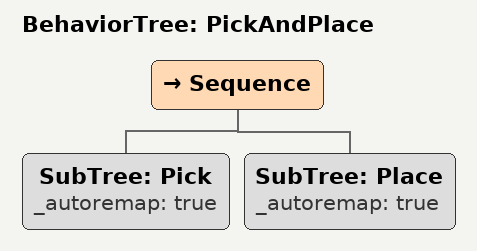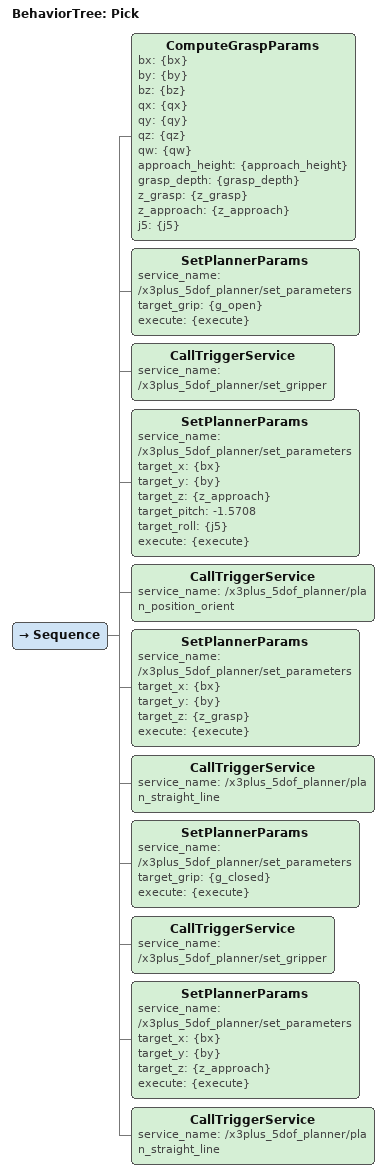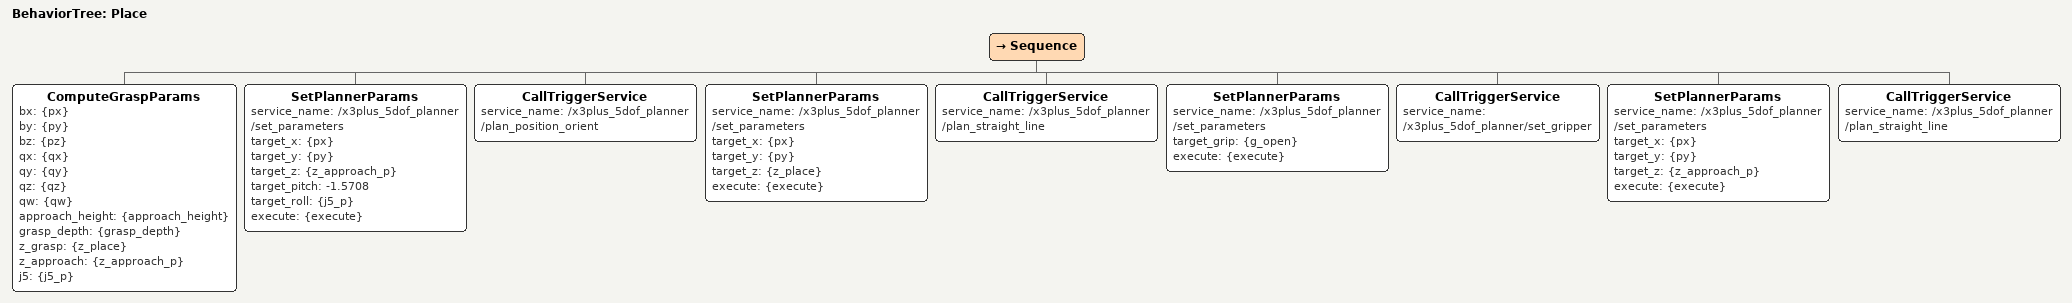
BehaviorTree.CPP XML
<?xml version="1.0" encoding="UTF-8"?>
<root BTCPP_format="4" main_tree_to_execute="PickAndPlace">

  <BehaviorTree ID="PickAndPlace">
    <Sequence>
      <SubTree ID="Pick" _autoremap="true"/>
      <SubTree ID="Place" _autoremap="true"/>
    </Sequence>
  </BehaviorTree>

  <!-- Include the Pick and Place sub-trees inline -->

  <BehaviorTree ID="Pick">
    <Sequence>
      <ComputeGraspParams bx="{bx}" by="{by}" bz="{bz}"
                          qx="{qx}" qy="{qy}" qz="{qz}" qw="{qw}"
                          approach_height="{approach_height}"
                          grasp_depth="{grasp_depth}"
                          z_grasp="{z_grasp}" z_approach="{z_approach}" j5="{j5}"/>

      <SetPlannerParams service_name="/x3plus_5dof_planner/set_parameters"
                        target_grip="{g_open}" execute="{execute}"/>
      <CallTriggerService service_name="/x3plus_5dof_planner/set_gripper"/>

      <SetPlannerParams service_name="/x3plus_5dof_planner/set_parameters"
                        target_x="{bx}" target_y="{by}" target_z="{z_approach}"
                        target_pitch="-1.5708" target_roll="{j5}"
                        execute="{execute}"/>
      <CallTriggerService service_name="/x3plus_5dof_planner/plan_position_orient"/>

      <SetPlannerParams service_name="/x3plus_5dof_planner/set_parameters"
                        target_x="{bx}" target_y="{by}" target_z="{z_grasp}"
                        execute="{execute}"/>
      <CallTriggerService service_name="/x3plus_5dof_planner/plan_straight_line"/>

      <SetPlannerParams service_name="/x3plus_5dof_planner/set_parameters"
                        target_grip="{g_closed}" execute="{execute}"/>
      <CallTriggerService service_name="/x3plus_5dof_planner/set_gripper"/>

      <SetPlannerParams service_name="/x3plus_5dof_planner/set_parameters"
                        target_x="{bx}" target_y="{by}" target_z="{z_approach}"
                        execute="{execute}"/>
      <CallTriggerService service_name="/x3plus_5dof_planner/plan_straight_line"/>
    </Sequence>
  </BehaviorTree>

  <BehaviorTree ID="Place">
    <Sequence>
      <ComputeGraspParams bx="{px}" by="{py}" bz="{pz}"
                          qx="{qx}" qy="{qy}" qz="{qz}" qw="{qw}"
                          approach_height="{approach_height}"
                          grasp_depth="{grasp_depth}"
                          z_grasp="{z_place}" z_approach="{z_approach_p}" j5="{j5_p}"/>

      <SetPlannerParams service_name="/x3plus_5dof_planner/set_parameters"
                        target_x="{px}" target_y="{py}" target_z="{z_approach_p}"
                        target_pitch="-1.5708" target_roll="{j5_p}"
                        execute="{execute}"/>
      <CallTriggerService service_name="/x3plus_5dof_planner/plan_position_orient"/>

      <SetPlannerParams service_name="/x3plus_5dof_planner/set_parameters"
                        target_x="{px}" target_y="{py}" target_z="{z_place}"
                        execute="{execute}"/>
      <CallTriggerService service_name="/x3plus_5dof_planner/plan_straight_line"/>

      <SetPlannerParams service_name="/x3plus_5dof_planner/set_parameters"
                        target_grip="{g_open}" execute="{execute}"/>
      <CallTriggerService service_name="/x3plus_5dof_planner/set_gripper"/>

      <SetPlannerParams service_name="/x3plus_5dof_planner/set_parameters"
                        target_x="{px}" target_y="{py}" target_z="{z_approach_p}"
                        execute="{execute}"/>
      <CallTriggerService service_name="/x3plus_5dof_planner/plan_straight_line"/>
    </Sequence>
  </BehaviorTree>

</root>
